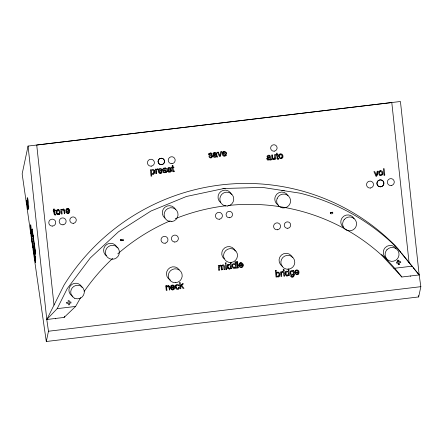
<?xml version="1.0" encoding="UTF-8"?>
<svg xmlns="http://www.w3.org/2000/svg" width="443" height="443" viewBox="0 0 443 443"><rect width="100%" height="100%" fill="white"/><g stroke="black" fill="none" stroke-linecap="round" stroke-linejoin="round"><path stroke-width="0.66" d="M177.964 289.218C177.294 290.043 180.838 286.981 178.518 287.402L178.258 288.282C176.691 289.456 175.633 287.396 176.142 285.973C176.934 284.096 178.18 286.051 179.055 285.89C178.917 284.5 177.266 284.052 176.275 284.722C174.531 285.148 175.771 288.786 175.572 288.138M290.785 272.301C289.872 275.48 294.684 275.075 293.116 272.024C292.806 269.732 290.087 272.716 291.001 271.731M56.815 212.341C58.21 206.294 61.372 215.508 57.512 213.775M379.485 172.593C378.992 171.984 380.149 175.583 380.415 174.891M151.345 171.989C150.631 169.968 154.075 169.326 153.931 171.707M276.543 274.765L276.615 273.708L276.554 274.04M27.521 207.917L28.02 207.894L28.202 209.135L27.538 208.847C27.222 195.812 28.324 216.898 27.4 204.777M28.202 209.135L27.71 208.825L27.532 207.595L27.571 204.76M230.609 266.442C231.312 268.497 227.901 269.067 228.018 266.73M288.52 274.045C289.174 272.34 286.842 270.651 286.034 272.583C284.699 275.142 289.035 276.338 288.531 273.325M59.406 212.778L59.401 212.036M282.158 156.135L281.571 157.841M26.641 202.7L26.746 201.177L27.145 204.965L26.779 200.291L27.167 203.83L26.968 202.324M35.313 260.949L35.124 257.693C34.731 262.76 36.265 260.805 35.302 257.671L35.063 258.778L35.484 260.933M228.034 266.752C227.331 265.7 229.463 264.549 229.164 264.842M285.956 273.636L285.973 272.916M27.089 204.954L27.46 203.304L26.741 200.297M151.329 171.973C151.207 174.271 154.491 173.883 153.909 171.69M34.731 255.506L34.089 250.694L34.404 255.251L34.288 254.725L34.072 251.358L34.609 255.223L34.261 250.672L34.903 255.484M279.118 274.461C279.638 276.742 276.404 276.964 276.526 274.743M34.238 251.94L34.587 256.486L33.901 251.38M34.072 251.358L34.31 254.409M165.787 285.94L166.452 285.862L165.771 285.918L166.275 290.464L167.005 290.381C166.823 289.19 165.964 286.051 168.174 286.2C169.686 287.695 169.675 294.257 169.503 286.593M166.734 287.884L166.751 287.252M274.743 157.265C275.646 158.799 272.628 158.976 273.298 158.948M34.548 256.469L34.814 255.921L34.438 251.906M168.722 168.218L168.096 169.597L170.627 169.292L170.14 168.323L168.705 168.202L169.198 168.047M171.363 286.638C170.494 288.537 177.759 285.718 171.319 287.197C170.915 285.536 173.822 285.059 173.866 286.914M239.691 264.947L239.718 264.371L239.707 264.969L242.238 264.665L242.077 264.089L242.243 264.615M31.337 230.354C30.534 231.301 30.927 237.005 31.337 230.354L30.728 230.609L30.667 226.932L30.561 228.228M30.838 226.916L30.545 229.352M33.386 247.953C34.1 246.784 32.56 247.128 33.563 247.93M30.711 229.635C30.423 217.264 31.32 232.082 31.237 232.924M31.686 237.276L31.719 235.299L31.885 235.742M32.123 236.036L31.89 235.277L31.597 235.853M35.169 261.326L35.451 262.234L35.18 256.126L35.628 262.212L34.648 257.837L35.008 256.143M69.008 210.497C69.019 209.351 67.353 208.775 66.727 209.749C65.16 211.477 69.734 211.134 68.859 209.938M161.479 170.389C160.671 166.618 155.986 172.72 161.462 170.317M298.239 271.731C297.087 268.032 292.945 274.156 298.217 271.764M27.167 203.83L26.574 201.194M26.99 203.852L26.907 202.307M219.191 267.19L219.711 265.994C221.838 265.263 221.002 268.735 221.406 269.804L222.137 269.715L221.838 266.393L222.347 265.678C224.363 264.903 223.737 268.408 224.036 269.488L224.767 269.405C225.337 267.09 223.842 263.806 222.536 264.992M282.412 271.603C279.273 274.61 283.049 269.737 282.772 272.34L281.698 272.766L281.482 274.045M27.145 203.082L26.907 201.427L27.316 203.066M213.321 153.483L213.432 153.217L213.277 154.142L213.997 154.075L214.218 153.411L214.96 153.128L215.968 153.416C216.461 155.166 213.277 154.147 213.293 155.87C213.039 157.708 215.575 157.808 216.4 156.545M216.084 153.887L215.957 154.247M270.557 159.934C269.887 158.887 267.212 161.457 266.924 159.031C266.426 157.032 270.285 157.952 269.599 156.213L268.176 156.047L267.65 156.894C265.617 156.883 268.469 154.408 269.61 155.327C271.343 156.196 270.097 159.153 271.349 159.801L270.54 159.917L270.845 159.917M214.024 156.108C213.504 156.85 217.103 157.16 216.162 154.757L214.783 155.222L216.184 154.779M267.71 158.605C267.384 160.167 270.047 159.563 269.92 158.406C270.573 156.169 266.199 159.613 268.452 158.057M280.253 158.655L281.139 158.71L279.882 158.494L278.896 157.043L278.83 155.476L279.422 154.341L280.585 153.837L281.864 154.07L282.839 155.521L282.772 157.514L282.955 156.6M227.253 266.282C227.026 262.112 232.365 266.625 230.172 262.356L230.908 262.289L231.589 268.585L230.947 268.663L230.864 268.043C229.463 270.457 226.517 268.081 227.309 265.811M285.176 273.165C285.198 272.102 285.093 275.585 286.244 275.684C287.291 277.03 288.941 274.239 288.869 275.546L289.506 275.468L288.808 269.15L288.088 269.239C290.176 273.89 285.641 268.879 285.226 272.694M382.453 174.769C380.354 177.344 377.447 173.512 379.075 171.574C379.74 170.522 381.334 170.489 382.076 171.192C383.405 171.69 382.436 175.19 382.674 174.409M172.045 289.816C173.85 289.877 171.773 290.038 171.319 289.39C170.527 288.603 170.367 287.197 170.76 286.256C172.637 282.213 178.396 289.207 171.347 287.784C170.782 289.218 173.794 289.19 172.864 289.207M222.286 153.549C222.685 147.835 231.063 155.216 223.067 154.147C222.951 155.665 225.398 156.202 225.659 154.496C227.63 154.374 224.795 157.071 223.743 156.157C222.508 155.748 222.109 154.275 222.342 153.062M240.416 267.566C240.721 267.982 237.991 265.828 238.999 264.449C239.248 261.963 243.534 262.422 243.08 265.158L239.718 265.54L243.08 265.158M294.994 271.565C293.792 274.477 298.765 276.139 299.031 272.916L298.305 273.004C297.962 274.649 295.686 274.278 295.714 272.655L299.075 272.273C299.396 268.729 294.086 269.599 294.96 272.589M163.921 172.726C164.547 172.986 162.708 172.177 163.063 171.458L163.799 171.369L164.17 172L165.023 172.139L165.771 171.851L165.92 171.064M211.815 156.379L211.582 156.927L211.593 155.98M294.174 274.139L293.809 276.449C292.823 277.34 290.697 277.279 290.47 275.862L291.228 275.795L291.97 276.426L291.621 276.321M171.386 170.81L171.28 171.136L171.424 170.428L170.699 170.516L170.339 171.269C169.63 172.471 167.77 170.378 168.445 171.109M240.809 267.622L242.277 267.273L243.035 265.8L240.892 266.963L240.056 266.481L239.718 265.54M242.897 266.509L243.057 265.822L242.31 265.889M178.535 287.424L178.429 287.895M28.064 146.063L22.15 173.877L46.293 341.503L418.668 296.937L420.85 286.671L419.161 274.937L400.439 101.497L28.064 146.063L46.786 319.503L48.475 331.237L46.293 341.503M30.39 228.25L30.567 225.304M30.501 226.412L30.739 225.282M31.065 232.946L31.425 231.257L31.148 229.363M31.215 233.987C31.935 230.011 31.243 237.83 31.387 233.965M31.381 235.161L31.575 232.298L31.913 233.45L31.68 233.76L31.575 232.298M31.553 235.139L31.746 232.276M34.582 247.1L32.915 247.299L31.298 236.058L33.319 235.571M32.527 241.452L32.555 242.099M32.915 247.299L31.353 235.803M34.344 250.782L33.806 250.816L33.718 248.202M33.806 250.816L33.546 248.224M35.086 260.833L34.82 257.815L35.18 256.126M55.364 318.849L55.447 318.467M410.417 276.354L410.5 275.972M208.769 154.314L208.935 153.76L208.758 154.596L209.179 155.404L211.61 156.002M164.22 172.787C171.186 171.363 163.002 170.273 163.899 168.866L164.979 168.595L165.571 169.237L166.341 169.143C166.651 168.429 164.912 167.781 165.538 168.019M166.69 171.757L166.751 171.153M219.872 155.714L220.758 151.888L221.589 151.811L220.337 156.551L219.534 156.623L217.452 152.287L218.283 152.209L217.452 152.287M376.323 175.079L377.209 171.253L378.04 171.175L376.788 175.915L376.002 176.009L376.788 175.915L378.04 171.175M56.826 211.599L56.898 211.283M380.659 174.924C383.71 174.968 381.218 169.182 379.562 172.277M153.832 172.726L153.915 172.416M294.213 275.23L293.764 270.352L293.1 270.435L293.188 271.11C288.736 267.793 289.689 278.625 293.454 274.355L293.216 276.094L291.948 276.404M232.226 264.787L232.187 266.764L233.14 268.225L234.768 268.358L235.682 267.467L235.765 268.087L236.407 268.009L235.709 261.691L234.989 261.78L235.261 264.139L233.771 263.585L232.68 264.089L232.248 264.809L232.442 264.427M278.846 155.499L278.974 155.061M84.297 291.284L84.308 291.261A199.522 197.091 -42 0 1 112.727 258.385M159.574 168.589C157.791 169.198 157.835 171.707 158.926 172.864C159.934 174.714 163.716 171.618 161.551 171.613L161.191 172.366L160.111 172.665L159.297 172.205L158.954 171.264L162.321 170.882C163.168 168.789 159.391 168.285 159.995 168.473M167.515 168.639C167.659 167.947 166.751 171.208 168.096 171.79C168.584 172.781 170.854 171.856 170.372 172.067M281.576 273.004L281.477 273.265M173.246 289.08L173.938 288.133C175.622 287.723 173.866 290.137 172.897 289.855M298.178 273.442L298.327 273.021M223.15 152.735C222.569 155.233 228.073 152.536 224.158 152.027C223.693 151.827 222.735 153.311 223.46 152.326M239.735 264.393L240.826 263.435L242.094 264.106M26.951 200.269L26.923 201.958M176.436 285.48L176.142 285.973M276.631 273.724C277.041 272.185 279.317 272.899 279.134 274.477M234.065 267.755C239.403 263.535 229.153 263.164 233.815 267.716M282.086 157.187L281.792 157.691M228.134 265.722L228.438 265.207M279.035 275.496L278.73 276.006M165.261 167.958L163.838 168.107L163.124 168.683L163.09 170.007L163.832 170.538L163.367 170.328M80.571 297.757L75.603 306.44L64.102 317.426L46.786 319.503L64.002 285.148A212.623 210.032 -42 0 1 395.056 245.527L400.754 252.477M46.786 319.503L57.191 308.644L67.192 288.692L90.294 257.926L118.519 231.755L150.947 211.04L186.509 196.454L224.042 188.485L262.317 187.383L300.083 193.192A212.623 210.032 -42 0 1 398.246 249.071L419.161 274.937L401.84 277.008L382.237 255.722M64.639 210.176C64.157 218.593 65.702 209.976 62.917 209.772C61.145 210.126 62.114 212.79 62.142 213.963L61.394 214.03L60.907 209.506C61.649 210.779 63.842 207.562 64.656 210.198M211.582 156.927C210.181 158.04 209.949 156.202 208.88 156.534C210.237 160.626 215.957 154.729 209.578 154.685L209.716 153.942L210.397 153.671L211.106 153.793L211.383 154.314C213.138 154.446 211.261 152.436 210.347 153.007M27.233 201.377L26.563 201.737M154.341 173.434C155.078 172.216 154.629 169.913 153.295 169.464C151.384 168.988 151.595 170.76 150.354 169.758L151.063 176.192L151.788 176.104L151.517 173.728C152.143 175.173 154.718 173.313 154.081 173.75M175.489 285.702L175.688 285.303M285.347 272.268L285.547 271.891M68.156 208.609L68.709 208.78L66.694 208.847L65.763 210.281L66.173 212.651L66.81 213.238L68.05 213.454L67.596 213.471M158.367 169.735L158.832 168.993M57.845 209.76C54.578 210.192 56.095 216.112 59.212 214.351C60.525 213.532 60.314 211.555 59.711 210.547C59.539 209.611 56.698 209.683 58.714 209.794M282.756 157.492L281.969 158.45L281.117 158.688M171.264 171.12L170.649 171.878M226.085 155.41L226.24 155.116M156.069 169.924L157.204 168.827L157.564 169.564C154.734 169.464 157.896 173.883 155.803 173.711L155.299 169.165L155.98 169.11L156.052 169.907M166.806 286.172C165.516 286.881 169.049 284.849 168.545 285.563M240.134 263.735L239.807 264.122M276.343 273.06L277.246 272.246L278.492 272.212L279.439 272.96L279.882 274.311L279.278 276.51L277.717 277.013L276.654 276.421L276.975 276.725M214.074 155.814L214.8 155.238M274.693 159.031C275.635 158.572 271.875 160.682 271.952 158.533M178.319 289.107L179.038 288.415M235.239 267.184L234.873 267.589M68.693 208.764C70.93 210.536 69.678 211.937 66.483 211.372L66.827 212.308L67.657 212.79L68.72 212.474L69.08 211.715C70.747 211.245 69.058 213.742 68.034 213.437M173.811 288.576L173.584 288.891M379.684 172L380.587 171.419M213.454 153.239C214.213 152.193 216.505 151.977 216.771 153.511M183.197 283.836L182.272 283.946L180.556 286.095L182.289 283.963L183.214 283.852L181.791 285.585L183.983 288.349L183.07 288.432L181.276 286.167C179.703 286.649 181.957 289.124 180.118 288.786L179.437 282.49L180.174 282.424L180.572 286.112M227.879 264.681L227.608 264.986M163.146 168.705L163.572 168.279M208.958 153.782L210.364 153.023M66.107 209.45L66.694 208.847M167.725 168.246C170.156 165.056 174.642 171.602 168.102 170.167L168.24 170.738M222.685 152.231L223.294 151.65M170.97 285.868L171.242 285.536M222.048 265.999L222.347 265.678M220.332 265.219C221.229 264.493 218.299 266.88 218.931 265.495L218.266 265.573L218.77 270.119L219.501 270.031L219.174 267.173M288.232 275.635L288.537 275.352M222.203 265.152L221.627 265.761L220.708 265.191M213.626 153.007L214.135 152.647M209.14 153.555L209.666 153.206M57.38 209.832L56.665 210.242M279.444 154.363L280.159 153.948M379.346 171.258L380.509 170.754M269.355 159.951L269.709 159.696M297.63 273.968L297.951 273.757M213.676 155.116L213.919 154.928M30.883 229.612L31.326 229.341M267.888 156.246L268.176 156.047M209.733 153.965L210.419 153.693M161.518 172.997L161.224 173.163M62.253 209.445L62.607 209.218M30.728 230.609L31.165 230.371M219.916 265.313L219.556 265.473M276.903 272.451L277.246 272.246M57.928 210.425L57.396 210.608M282.174 156.152C280.364 151.163 278.293 158.384 280.773 158.051M278.597 276.936L278.968 276.759M296.328 269.981L295.592 270.385M293.471 276.72L293.017 276.914M68.754 213.266L68.421 213.388M241.656 267.555L241.967 267.417M297.984 274.555L296.827 274.754M267.877 157.63L268.214 157.498M211.239 157.813L211.599 157.697M67.103 209.423L67.58 209.246M269.388 157.187L269.034 157.298M172.46 285.685L171.746 285.962M296.328 270.706L296.804 270.529M268.668 159.563L269.2 159.419M224.983 155.46L224.584 155.571M68 212.79L68.388 212.662M222.956 188.712L225.144 188.452M156.938 169.719L157.564 169.564M210.835 157.215L211.261 157.115M214.539 153.25L214.96 153.128M287.474 275.23L287.956 275.031M229.95 268.934L229.518 269.034M173.069 167.637L173.839 167.565L173.069 167.637L173.446 170.932L174.193 171.015L174.276 171.64L173.313 171.773L172.72 171.142M273.553 159.618L273.99 159.497M281.045 158.024L281.344 157.979M277.589 159.087L278.558 158.959L277.589 159.087L276.997 158.456M58.304 213.947L59.035 213.592M54.262 214.379L53.874 210.94L54.351 214.678L55.796 214.861L55.735 214.257L55.796 214.861M280.402 154.585L280.978 154.513M173.866 171.114L174.21 171.037M55.735 214.257L54.971 214.152L54.589 210.851L55.358 210.785L55.297 210.198L54.528 210.264L54.395 209.018L53.675 209.107L53.83 210.375L53.215 210.447L53.276 211.034L53.891 210.957M153.001 174.254L153.416 174.165M273.691 158.959L273.935 158.882M67.103 208.692L67.524 208.581M57.917 214.628L58.825 214.517M221.589 151.811L220.758 151.888M277.019 158.478C277.163 156.468 276.681 155.399 275.956 154.524L276.587 154.469L276.432 153.2L277.168 153.14L277.301 154.386L278.054 154.291L278.115 154.878L277.351 154.95L277.683 158.051M172.172 165.909L172.892 165.82L172.172 165.909L172.305 167.155L171.674 167.205L171.757 167.814L172.371 167.742L172.737 171.164M271.969 158.555L271.576 155.044L272.312 154.978L272.982 158.799M274.765 157.282L274.466 154.701L275.208 154.635L275.696 159.159L275.048 159.236L274.959 158.583M171.757 167.814L172.349 167.72M26.713 200.386L27.001 200.347M26.691 200.535L27.051 200.502M26.68 200.74L27.112 200.734M26.558 201.321L26.868 201.272M26.873 201.493L27.006 201.709M26.608 202.357L27.056 202.268L27.46 203.304M26.685 203.06L27.161 202.994M26.923 203.232L27.217 203.221M26.835 203.415L27.128 203.37M26.868 203.592L27.184 203.575M26.901 203.725L27.217 203.686M26.829 204.013L27.316 204.943M28.02 207.894L28.025 209.157M384.059 175.046L383.361 168.728L384.087 168.639L384.784 174.957L384.059 175.046L384.784 174.957M53.215 210.447L53.808 210.353M54.544 210.287L55.297 210.198M60.924 209.522L61.594 209.445M31.298 236.058L32.965 235.859M32.201 238.555L31.863 238.6L32.117 239.702M31.918 238.932L31.99 238.55M32.837 245.284L32.965 244.824L33.037 246.74M32.97 247.044L34.681 246.84M33.596 247.825L33.291 247.886M332.682 212.241L330.312 212.502C329.409 214.595 334.039 214.058 332.665 212.219L330.328 212.524L330.456 213.687M120.828 239.552L123.204 239.286L123.326 240.455L120.972 240.732L120.828 239.552L120.972 240.732M120.95 240.715L123.326 240.455M34.039 251.236L34.46 251.247M33.873 251.785L34.249 251.724M33.878 252.084L34.598 252.034M34.244 252.316L34.543 252.349M33.945 252.875L34.233 252.787M34.56 254.299L34.881 254.204M34.139 254.432L34.565 254.398M34.443 255.085L34.931 255.09M34.299 255.456L34.759 256.469M34.438 256.143L34.814 256.115M34.493 256.353L34.809 256.27M35.335 259.166L35.617 259.166M35.396 259.764L35.684 259.72M35.196 260.722L35.761 260.634M35.235 260.861L35.518 260.883M236.822 261.558L237.52 267.877L236.822 261.558L237.57 261.492L238.251 267.788L237.52 267.877L238.251 267.788M225.958 269.261L225.454 264.715L226.168 264.626L226.678 269.172L225.958 269.261L226.678 269.172M219.501 270.031L218.77 270.119M222.137 269.715L221.406 269.804M224.767 269.405L224.036 269.488M230.947 268.663L231.589 268.585M235.765 268.087L236.407 268.009M275.369 270.762L276.105 270.695L275.369 270.762L276.067 277.08L276.714 277.002L276.637 276.399M283.188 269.848L283.919 269.759L283.188 269.848L283.287 270.756L284.018 270.667L283.287 270.756M288.111 269.261L288.808 269.15M281.466 274.023L281.737 276.399L281.012 276.487L280.502 271.941L281.189 271.88L281.277 272.7M398.141 262.943L398.296 264.488L398.141 262.943L396.546 263.109L396.435 262.079L398.03 261.913L397.842 260.318L398.894 260.213L399.065 261.785L400.638 261.597L400.749 262.627L399.154 262.799L399.342 264.388L398.312 264.51L399.342 264.388M284.6 276.061L283.858 276.122L283.37 271.598L284.107 271.531L284.578 276.039M66.699 302.447L68.294 302.276L68.106 300.686L69.158 300.581L69.307 302.132L70.897 301.965L71.007 302.995L69.418 303.162L69.606 304.751L68.576 304.878L68.388 303.289L66.827 303.494L66.716 302.464M57.191 308.644L75.603 306.44M393.833 268.358L412.245 266.154M48.475 331.237L420.85 286.671M160.521 173.351L160.067 173.363M177.599 289.312L176.751 289.251L175.766 288.504M278.115 272.157L277.683 272.168M54.832 214.993L55.198 214.971M291.721 277.025L292.446 277.03M241.391 262.777L240.776 262.771M63.083 209.135L63.665 209.124M62.934 209.794L63.332 209.805M167.797 286.206L168.19 286.222M164.525 170.655L165.942 171.081M281.931 190.396L284.295 190.761M380.576 175.622L379.784 175.389M163.816 170.522L164.541 170.671M287.003 275.928L286.604 275.851M269.322 155.288L269.626 155.349M229.424 264.82L230.321 265.451L230.631 266.459M168.971 171.519L169.259 171.568M159.552 172.454L160.111 172.665M172.216 289.135L172.521 289.207M168.789 285.619L169.519 286.61M224.679 152.082L225.099 152.303M173.401 285.956L172.964 285.718M72.248 295.852L71.434 295.365A6.839 6.756 -42 0 1 70.404 285.829A6.839 6.756 -42 0 1 79.967 284.683L81.196 285.951A6.839 6.756 -42 0 1 82.044 287.496M72.658 296.096L72.951 296.273M221.079 265.302L221.378 265.484M174.033 285.525L173.573 285.198M106.209 255.727L104.952 254.426A7.005 6.922 -42 0 1 114.953 244.785L116.204 246.081A7.005 6.922 -42 0 1 117.079 247.665M382.818 172.947L382.841 173.479M381.993 174.082L381.489 174.758M397.842 260.318L398.03 261.913M282.667 155.028L282.839 155.521M278.797 155.986L278.819 156.529M275.956 154.524L276.033 155.128M272.295 154.956L272.639 158.162M271.288 159.258L271.349 159.801M267.71 156.523L267.65 156.894M267.14 158.134L266.924 158.666M216.716 153.228C216.61 154.873 217.031 156.296 217.701 156.988L216.909 157.121L216.383 156.523M214.058 153.704L213.997 154.075M213.271 153.793L213.299 154.164M212.092 153.909L212.136 154.197M212.441 155.786L212.562 156.229M293.476 274.588L293.51 275.352M285.181 273.663L285.27 274.206M170.483 168.739L170.627 169.292M166.263 168.816L166.341 169.143M167.598 171.081L167.814 171.469M166.352 172.261L166.097 172.46M161.961 169.442L162.182 170.046M161.551 171.613L161.402 172.028M157.47 168.8L157.547 169.542M240.316 262.843L239.597 263.269M154.214 170.206L154.446 170.627M154.574 171.076L154.668 171.613M238.943 264.936L238.965 265.473M230.864 268.043L230.598 268.447M228.184 267.439L228.35 267.744M227.353 267.317L227.519 267.81M227.713 268.192L227.984 268.524M176.231 287.767L176.087 287.081M170.555 287.164L170.577 287.695M170.821 288.675L171.059 289.085M65.957 212.263L66.195 212.673M59.811 213.792L59.212 214.351M55.358 210.785L55.275 210.176M53.675 209.107L53.83 210.375M56.798 212.319L57.302 213.592M57.103 213.332L56.964 213.044M54.002 305.1L36.725 145.027L391.789 102.543L409.066 262.621M401.618 253.534L412.427 266.719M413.269 267.744L419.161 274.937M277.728 158.251L278.47 158.328L278.558 158.959M376.002 176.009L373.903 171.651L374.734 171.574L376.34 175.101M218.266 152.187L219.894 155.737M226.273 152.913L226.412 153.749M242.925 264.299L243.063 265.141M26.912 203.42L27.001 203.996M418.469 295.57L418.668 296.937M32.799 235.682L32.3 231.268L35.119 251.774L34.344 246.413M32.992 237.022L33.28 239.037M33.474 240.377L33.668 241.717M33.862 243.057L34.15 245.073M32.621 235.92L31.835 230.46L32.173 228.859L35.612 252.748L35.274 254.348L34.194 246.84M33.02 245.998L32.926 244.769M283.902 269.743L284.018 270.667M276.089 270.673L276.366 273.082M221.81 266.858L222.115 269.698M173.839 167.565L173.756 166.961L173.008 167.05L172.87 165.804M156.257 171.253L156.512 173.606M166.435 285.84L166.535 286.621M63.947 210.547L64.29 213.681M386.517 258.308A7.005 6.922 -42 0 1 384.053 249.259L385.094 247.753A7.005 6.922 -42 0 1 396.108 248.556M220.603 202.551A7.005 6.922 -42 0 1 220.858 191.509A7.005 6.922 -42 0 1 231.467 194.483M117.81 253.806A199.522 197.091 -42 0 1 170.167 220.813M175.218 218.715A199.522 197.091 -42 0 1 225.908 205.757M228.599 205.458A199.522 197.091 -42 0 1 382.231 255.727M164.879 218.094A7.005 6.922 -42 0 1 164.912 207.241A7.005 6.922 -42 0 1 175.517 209.495M354.029 218.726A7.005 6.922 -42 0 0 342.35 217.568L341.403 219.13A7.005 6.922 -42 0 0 343.403 227.342M288.005 195.789A7.005 6.922 -42 0 0 275.38 196.31L274.881 198.065A7.005 6.922 -42 0 0 278.475 205.153M282.64 266.387A7.005 6.922 -42 0 1 281.416 255.068A7.005 6.922 -42 0 1 292.496 257.665M170.411 280.037A7.005 6.922 -42 0 1 168.13 269.261A7.005 6.922 -42 0 1 179.166 269.726M224.169 258.862A7.005 6.922 -42 0 1 224.784 247.831A7.005 6.922 -42 0 1 235.288 251.153M64.102 317.426A199.533 197.102 -42 0 1 64.684 316.197M381.561 254.52A199.533 197.102 -42 0 1 401.84 277.008M277.202 198.337L276.709 200.092A7.005 6.922 -42 0 0 289.999 203.691L290.497 201.936A7.005 6.922 -42 0 0 277.202 198.337M344.172 219.595L343.225 221.157A7.005 6.922 -42 0 0 355.026 228.195L355.973 226.628A7.005 6.922 -42 0 0 344.172 219.595M386.916 249.78L385.875 251.286A7.005 6.922 -42 0 0 395.826 260.218L397.216 259.033A7.005 6.922 -42 0 0 396.762 249.204A7.005 6.922 -42 0 0 386.916 249.78M225.996 262.876L225.254 262.943L225.365 263.867L226.096 263.784L225.996 262.876M74.773 298.294L73.256 297.391A6.839 6.756 -42 0 1 72.226 287.85A6.839 6.756 -42 0 1 81.789 286.71L83.018 287.978A6.839 6.756 -42 0 1 74.773 298.294M118.032 248.108L116.775 246.806A7.005 6.922 -42 0 0 106.774 256.453L108.031 257.754A7.005 6.922 -42 0 0 118.032 248.108M229.657 217.746A3.245 3.206 -42 0 0 231.916 212.612A3.245 3.206 -42 0 0 226.362 213.282A3.245 3.206 -42 0 0 229.657 217.746M370.392 188.037A3.505 3.461 -42 0 0 372.829 182.499A3.505 3.461 -42 0 0 366.832 183.219A3.505 3.461 -42 0 0 370.392 188.037M274.223 151.174A3.245 3.206 -42 0 0 276.482 146.04A3.245 3.206 -42 0 0 270.928 146.705A3.245 3.206 -42 0 0 274.223 151.174M171.973 163.677A3.505 3.461 -42 0 0 174.575 158.212A3.505 3.461 -42 0 0 168.556 158.749A3.505 3.461 -42 0 0 171.973 163.677M52.639 226.068A3.505 3.461 -42 0 0 55.076 220.525A3.505 3.461 -42 0 0 49.079 221.245A3.505 3.461 -42 0 0 52.639 226.068M227.541 206.012A7.005 6.922 -42 0 0 232.414 194.926A7.005 6.922 -42 0 0 220.42 196.371A7.005 6.922 -42 0 0 227.541 206.012M171.818 221.566A7.005 6.922 -42 0 0 176.713 210.486A7.005 6.922 -42 0 0 164.713 211.909A7.005 6.922 -42 0 0 171.818 221.566M63.028 224.822A3.505 3.461 -42 0 0 65.47 219.285A3.505 3.461 -42 0 0 59.473 219.999A3.505 3.461 -42 0 0 63.028 224.822M161.645 164.646A3.245 3.206 -42 0 0 163.904 159.513A3.245 3.206 -42 0 0 158.35 160.183A3.245 3.206 -42 0 0 161.645 164.646A3.245 3.206 -42 0 0 163.916 159.524A3.245 3.206 -42 0 0 158.356 160.189A3.245 3.206 -42 0 0 161.656 164.658M73.394 223.327A3.245 3.206 -42 0 0 75.653 218.194A3.245 3.206 -42 0 0 70.099 218.859A3.245 3.206 -42 0 0 73.394 223.327M231.058 262.489A7.005 6.922 -42 0 0 236.291 251.563A7.005 6.922 -42 0 0 224.252 252.615A7.005 6.922 -42 0 0 231.058 262.489M151.484 166.125A3.505 3.461 -42 0 0 153.61 160.46A3.505 3.461 -42 0 0 147.657 161.518A3.505 3.461 -42 0 0 151.484 166.125M174.747 242.033A3.505 3.461 -42 0 0 177.97 236.905A3.505 3.461 -42 0 0 171.945 236.734A3.505 3.461 -42 0 0 174.747 242.033M287.812 228.283A3.245 3.206 -42 0 0 290.071 223.15A3.245 3.206 -42 0 0 284.511 223.815A3.245 3.206 -42 0 0 287.812 228.283M288.565 269.189A7.005 6.922 -42 0 0 293.449 258.103A7.005 6.922 -42 0 0 281.449 259.543A7.005 6.922 -42 0 0 288.565 269.189M380.781 186.796A3.505 3.461 -42 0 0 383.223 181.253A3.505 3.461 -42 0 0 377.226 181.973A3.505 3.461 -42 0 0 380.781 186.796A3.505 3.461 -42 0 0 383.234 181.265A3.505 3.461 -42 0 0 377.231 181.984A3.505 3.461 -42 0 0 380.792 186.808M175.777 282.684A7.005 6.922 -42 0 0 180.993 271.747A7.005 6.922 -42 0 0 168.96 272.822A7.005 6.922 -42 0 0 175.777 282.684M27.244 200.192A5.255 0.476 83.2 0 0 28.585 207.983A5.255 0.476 83.2 0 0 28.064 200.12A5.255 0.476 83.2 0 0 27.244 200.192M391.175 185.551A3.505 3.461 -42 0 0 393.617 180.013A3.505 3.461 -42 0 0 387.614 180.727A3.505 3.461 -42 0 0 391.175 185.551M277.445 229.784A3.505 3.461 -42 0 0 279.887 224.241A3.505 3.461 -42 0 0 273.885 224.961A3.505 3.461 -42 0 0 277.445 229.784M219.429 219.224A3.505 3.461 -42 0 0 221.65 213.598A3.505 3.461 -42 0 0 215.68 214.55A3.505 3.461 -42 0 0 219.429 219.224M165.173 243.207A3.505 3.461 -42 0 0 167.116 237.476A3.505 3.461 -42 0 0 161.197 238.722A3.505 3.461 -42 0 0 165.173 243.207"/></g></svg>
